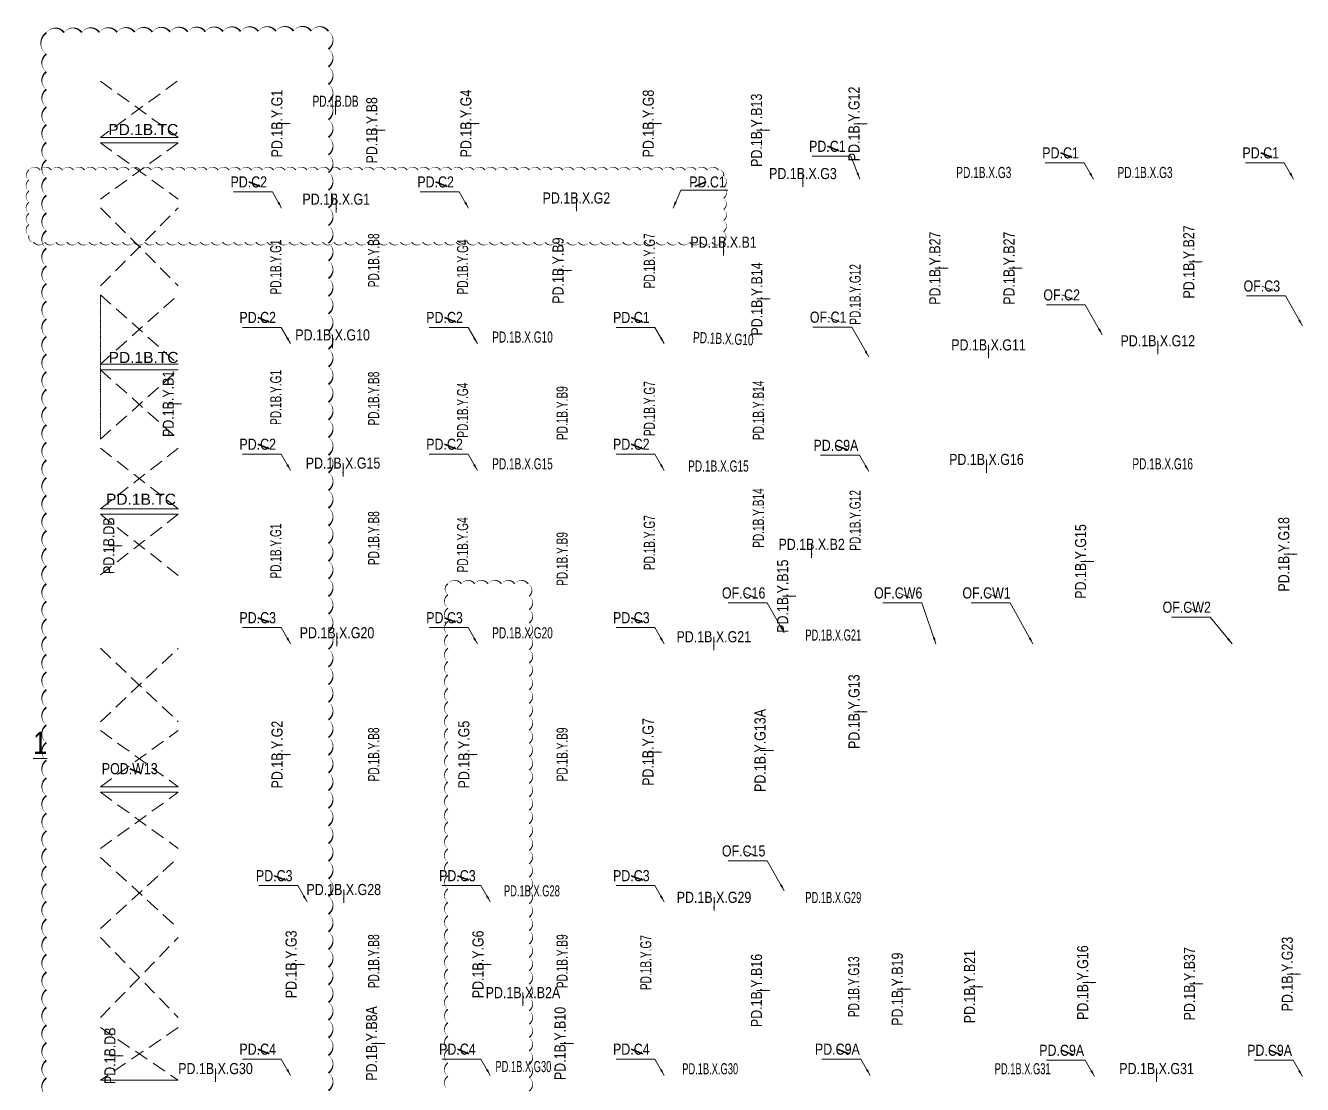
# Model space of a CAD drawing. Header units: millimetres. Extents: x -186788 to 266101, y -9748 to 236614.
# Drawn here: x -4757 to 52659, y 44390 to 92002 of the extents above; entities that cross this region are included whole.
import ezdxf
from ezdxf.enums import TextEntityAlignment as Align

# ---------------------------------------------------------------- set-up
doc = ezdxf.new("R2010")
doc.units = ezdxf.units.MM
doc.header["$MEASUREMENT"] = 0
doc.linetypes.add('DASHED2', pattern=[9.525, 6.35, -3.175])
doc.linetypes.add('HIDDEN2', pattern=[4.7625, 3.175, -1.5875])
doc.layers.add('$0$##_KMS_HR', color=230, linetype='Continuous', plot=False)
for name, color, linetype, lineweight in [('$0$C1', 20, 'Continuous', 35), ('$1$NDC_S_ANNO', 7, 'Continuous', 20), ('$1$NDC_S_BEAM NAME', 7, 'Continuous', 9), ('$1$NDC_S_DIM', 1, 'Continuous', 15), ('$1$NDC_S_VN TEXT', 7, 'Continuous', 20), ('NDC_S_ANNO', 7, 'Continuous', 20), ('NDC_S_BEAM', 3, 'HIDDEN2', 20), ('NDC_S_DIM', 1, 'Continuous', 15), ('NDC_S_OPENING', 9, 'DASHED2', 13), ('NDC_S_SLAB', 2, 'Continuous', 20), ('NDC_S_VN TEXT', 7, 'Continuous', 20)]:
    doc.layers.add(name, color=color, linetype=linetype, lineweight=lineweight)
doc.styles.add('$0$ARIAL', font='arial.ttf', dxfattribs={"width": 0.8})
doc.styles.add('$1$NDC_DIM', font='', dxfattribs={"width": 0.75})
doc.styles.add('$2$ARIAL', font='arial.ttf', dxfattribs={"width": 0.8})
doc.styles.add('ARIAL', font='arial.ttf', dxfattribs={"width": 0.8})
doc.styles.add('NDC_ARIAL', font='arial.ttf', dxfattribs={"width": 0.85})
doc.styles.add('NDC_DIM', font='', dxfattribs={"width": 0.75})
doc.styles.get('$1$NDC_DIM').set_extended_font_data('Dotum')
doc.styles.get('NDC_DIM').set_extended_font_data('Dotum')
doc.dimstyles.new('$0$NDC_dim_150', dxfattribs={"dimscale": 150, "dimtxt": 2.2, "dimasz": 1.5, "dimexe": 1.5, "dimexo": 2.5, "dimgap": 1, "dimtad": 1, "dimdec": 0, "dimzin": 0, "dimdsep": 46, "dimtxsty": '$1$NDC_DIM', "dimblk": '$1$DIMMARK', "dimcen": 0.09, "dimdle": 1.2, "dimclrd": 1, "dimclre": 1, "dimclrt": 3, "dimadec": 0, "dimazin": 0, "dimtfac": 1, "dimtdec": 0, "dimtix": 1, "dimtofl": 0, "dimtmove": 0, "dimatfit": 3, "dimfxl": 0, "dimtolj": 1, "dimtzin": 0, "dimarcsym": 0})
doc.dimstyles.new('$1$NDC_dim_iso', dxfattribs={"dimtxt": 2.2, "dimasz": 1, "dimexe": 1.5, "dimexo": 2.5, "dimgap": 1, "dimtad": 1, "dimdec": 0, "dimzin": 0, "dimdsep": 46, "dimtxsty": '$1$NDC_DIM', "dimblk": '$1$DIMMARK', "dimcen": 0.09, "dimdle": 1.2, "dimclrd": 1, "dimclre": 1, "dimclrt": 3, "dimadec": 0, "dimazin": 0, "dimtfac": 1, "dimtdec": 0, "dimtix": 1, "dimtofl": 0, "dimtmove": 0, "dimatfit": 3, "dimfxl": 0, "dimtolj": 1, "dimtzin": 0, "dimarcsym": 0})
doc.dimstyles.new('NDC_dim_iso', dxfattribs={"dimtxt": 2.2, "dimasz": 1, "dimexe": 1.5, "dimexo": 2.5, "dimgap": 1, "dimtad": 1, "dimdec": 0, "dimzin": 0, "dimdsep": 46, "dimtxsty": 'NDC_DIM', "dimblk": 'DIMMARK', "dimcen": 0.09, "dimdle": 1.2, "dimclrd": 1, "dimclre": 1, "dimclrt": 3, "dimadec": 0, "dimazin": 0, "dimtfac": 1, "dimtdec": 0, "dimtix": 1, "dimtofl": 0, "dimtmove": 0, "dimatfit": 3, "dimfxl": 0, "dimtolj": 1, "dimtzin": 0, "dimarcsym": 0})

# ---------------------------------------------------------------- blocks, each defined once
blk = doc.blocks.new('DIMMARK')
at = {"layer": 'NDC_S_DIM', "color": 1}
blk.add_line((-1.5, 0), (1, 0), dxfattribs=at)
at = {"layer": 'NDC_S_DIM', "color": 2, "const_width": 0.1}
blk.add_lwpolyline([(-0.42, -0.42), (0.42, 0.42)], dxfattribs=at)
blk = doc.blocks.new('$1$DIMMARK')
at = {"layer": '$1$NDC_S_DIM', "color": 1}
blk.add_line((-1.5, 0), (1, 0), dxfattribs=at)
at = {"layer": '$1$NDC_S_DIM', "color": 2, "const_width": 0.1}
blk.add_lwpolyline([(-0.42, -0.42), (0.42, 0.42)], dxfattribs=at)
blk = doc.blocks.new('A$C8e50ed30')
at = {"layer": 'NDC_S_BEAM'}
blk.add_line((-216350, 15600), (-216350, 9100), dxfattribs=at)
at = {"layer": 'NDC_S_OPENING', "ltscale": 100}
for p, q in [((-216350, 25200), (-212849, 22675)), ((-212900, 25200), (-216349, 22675)), ((-212849, 22425), (-216350, 19900)), ((-216349, 22425), (-212850, 19900)), ((-216350, 19500), (-212850, 16000)), ((-216350, 16000), (-212850, 19500)), ((-216350, 15600), (-212850, 12475)), ((-216350, 12475), (-212850, 15600)), ((-216350, 12225), (-212850, 9100)), ((-216350, 9100), (-212850, 12225)), ((-216350, 8700), (-212850, 5975)), ((-216350, 5975), (-212850, 8700)), ((-216350, 5725), (-212850, 2975)), ((-216350, 3000), (-212850, 5725)), ((-216350, -300), (-212850, -3600)), ((-216350, -3600), (-212850, -300)), ((-216350, -4000), (-212850, -6525)), ((-216350, -6525), (-212850, -4000)), ((-216350, -6775), (-212850, -9300)), ((-216350, -9300), (-212850, -6775)), ((-216350, -9700), (-212850, -12900)), ((-216350, -12900), (-212850, -9700)), ((-216350, -9700), (-212850, -12900)), ((-216350, -12900), (-212850, -9700)), ((-216350, -13300), (-212850, -16900)), ((-216350, -16900), (-212850, -13300)), ((-216350, -13300), (-212850, -16900)), ((-216350, -16900), (-212850, -13300)), ((-212850, -17350), (-216350, -19723)), ((-216350, -17350), (-212850, -19723))]:
    blk.add_line(p, q, dxfattribs=at)
at = {"layer": 'NDC_S_SLAB', "ltscale": 200}
for p, q in [((-212849, 22675), (-216349, 22675)), ((-212849, 22425), (-216349, 22425)), ((-212850, 12475), (-216350, 12475)), ((-212850, 12225), (-216350, 12225)), ((-212850, 5975), (-216350, 5975)), ((-212850, 5725), (-216350, 5725)), ((-212850, -6525), (-216350, -6525)), ((-212850, -6775), (-216350, -6775)), ((-212850, -19723), (-216350, -19723))]:
    blk.add_line(p, q, dxfattribs=at)
blk = doc.blocks.new('*U4')
at = {"layer": 'NDC_S_ANNO', "ltscale": 0.8, "style": 'ARIAL', "width": 0.8}
blk.add_attdef('TEN', text='', height=2.5, dxfattribs=at).set_placement((0, 3), align=Align.MIDDLE_CENTER)
at = {"layer": 'NDC_S_ANNO', "ltscale": 0.8, "style": 'ARIAL', "width": 0.8, "flags": 1}
blk.add_attdef('CHU_THICH', text='', height=2.5, dxfattribs=at).set_placement((0, 0), align=Align.MIDDLE_CENTER)
at = {"layer": 'Defpoints'}
blk.add_leader([(0, 0), (0, 3)], dimstyle='NDC_dim_iso', override={"dimgap": 0.625, "dimtad": 0}, dxfattribs=at)
blk = doc.blocks.new('*U29')
at = {"layer": '$1$NDC_S_ANNO', "ltscale": 0.8, "style": '$2$ARIAL', "width": 0.8, "flags": 1}
blk.add_attdef('CHU_THICH', text='', height=2.5, dxfattribs=at).set_placement((0, 0), align=Align.MIDDLE_CENTER)
at = {"layer": '$1$NDC_S_ANNO', "ltscale": 0.8, "style": '$2$ARIAL', "width": 0.8}
blk.add_attdef('TEN', text='', height=2.5, dxfattribs=at).set_placement((-2.58, 1.03), align=Align.MIDDLE_CENTER)
at = {"layer": 'Defpoints'}
blk.add_leader([(0, 0), (-2.58, 1.03)], dimstyle='$1$NDC_dim_iso', override={"dimgap": 0.625, "dimtad": 0}, dxfattribs=at)
blk = doc.blocks.new('*U30')
at = {"layer": '$1$NDC_S_ANNO', "ltscale": 0.8, "style": '$2$ARIAL', "width": 0.8, "flags": 1}
blk.add_attdef('CHU_THICH', text='', height=2.5, dxfattribs=at).set_placement((0, 0), align=Align.MIDDLE_CENTER)
at = {"layer": '$1$NDC_S_ANNO', "ltscale": 0.8, "style": '$2$ARIAL', "width": 0.8}
blk.add_attdef('TEN', text='', height=2.5, dxfattribs=at).set_placement((-2.58, 1.03), align=Align.MIDDLE_CENTER)
at = {"layer": 'Defpoints'}
blk.add_leader([(0, 0), (-2.58, 1.03)], dimstyle='$1$NDC_dim_iso', override={"dimgap": 0.625, "dimtad": 0}, dxfattribs=at)
blk = doc.blocks.new('*U31')
at = {"layer": '$1$NDC_S_ANNO', "ltscale": 0.8, "style": '$2$ARIAL', "width": 0.8, "flags": 1}
blk.add_attdef('CHU_THICH', text='', height=2.5, dxfattribs=at).set_placement((0, 0), align=Align.MIDDLE_CENTER)
at = {"layer": '$1$NDC_S_ANNO', "ltscale": 0.8, "style": '$2$ARIAL', "width": 0.8}
blk.add_attdef('TEN', text='', height=2.5, dxfattribs=at).set_placement((-2.58, 1.03), align=Align.MIDDLE_CENTER)
at = {"layer": 'Defpoints'}
blk.add_leader([(0, 0), (-2.58, 1.03)], dimstyle='$1$NDC_dim_iso', override={"dimgap": 0.625, "dimtad": 0}, dxfattribs=at)
blk = doc.blocks.new('*U32')
at = {"layer": '$1$NDC_S_ANNO', "ltscale": 0.8, "style": '$2$ARIAL', "width": 0.8, "flags": 1}
blk.add_attdef('CHU_THICH', text='', height=2.5, dxfattribs=at).set_placement((0, 0), align=Align.MIDDLE_CENTER)
at = {"layer": '$1$NDC_S_ANNO', "ltscale": 0.8, "style": '$2$ARIAL', "width": 0.8}
blk.add_attdef('TEN', text='', height=2.5, dxfattribs=at).set_placement((-2.58, 1.03), align=Align.MIDDLE_CENTER)
at = {"layer": 'Defpoints'}
blk.add_leader([(0, 0), (-2.58, 1.03)], dimstyle='$1$NDC_dim_iso', override={"dimgap": 0.625, "dimtad": 0}, dxfattribs=at)
blk = doc.blocks.new('*U43')
at = {"layer": '$1$NDC_S_ANNO', "ltscale": 0.8, "style": '$2$ARIAL', "width": 0.8, "flags": 1}
blk.add_attdef('CHU_THICH', text='', height=2.5, dxfattribs=at).set_placement((0, 0), align=Align.MIDDLE_CENTER)
at = {"layer": '$1$NDC_S_ANNO', "ltscale": 0.8, "style": '$2$ARIAL', "width": 0.8}
blk.add_attdef('TEN', text='', height=2.5, dxfattribs=at).set_placement((-2.58, 1.03), align=Align.MIDDLE_CENTER)
at = {"layer": 'Defpoints'}
blk.add_leader([(0, 0), (-2.58, 1.03)], dimstyle='$1$NDC_dim_iso', override={"dimgap": 0.625, "dimtad": 0}, dxfattribs=at)
blk = doc.blocks.new('$0$co t check')
at = {"layer": '$0$C1', "xscale": 200, "yscale": 200, "zscale": 200}
for p, values in [((31812, 86366), {'TEN': 'PD.C1'}), ((42298, 86071), {'TEN': 'PD.C1'}), ((51298, 86071), {'TEN': 'PD.C1'}), ((5798, 84765), {'TEN': 'PD.C2'}), ((14198, 84765), {'TEN': 'PD.C2'}), ((6198, 78671), {'TEN': 'PD.C2'}), ((14598, 78671), {'TEN': 'PD.C2'}), ((22998, 78671), {'TEN': 'PD.C1'}), ((6198, 72971), {'TEN': 'PD.C2'}), ((14598, 72971), {'TEN': 'PD.C2'}), ((22998, 72971), {'TEN': 'PD.C2'}), ((32198, 72921), {'TEN': 'PD.C9A'}), ((6198, 65171), {'TEN': 'PD.C3'}), ((14598, 65171), {'TEN': 'PD.C3'}), ((22998, 65171), {'TEN': 'PD.C3'}), ((6941, 53571), {'TEN': 'PD.C3'}), ((15177, 53571), {'TEN': 'PD.C3'}), ((22998, 53571), {'TEN': 'PD.C3'}), ((6198, 45771), {'TEN': 'PD.C4'}), ((15177, 45771), {'TEN': 'PD.C4'}), ((22998, 45771), {'TEN': 'PD.C4'}), ((32261, 45771), {'TEN': 'PD.C9A'}), ((42348, 45721), {'TEN': 'PD.C9A'}), ((51698, 45721), {'TEN': 'PD.C9A'})]:
    blk.add_blockref('*U29', p, dxfattribs=at).add_auto_attribs(values)
at = {"layer": '$0$C1'}
ref = blk.add_blockref('*U29', (25334, 84765), dxfattribs=dict(at, xscale=-200, yscale=200, zscale=200))
ref.add_attrib('TEN', 'PD.C1', dxfattribs={"layer": '$1$NDC_S_ANNO', "ltscale": 0.8, "height": 500, "style": '$2$ARIAL', "width": 0.8}).set_placement((25909, 84970), align=Align.MIDDLE_CENTER)
at = {"layer": '$1$NDC_S_VN TEXT', "xscale": 200, "yscale": 200, "zscale": 200}
for name, p, values in [('*U32', (51349, 80084), {'TEN': 'OF.C3'}), ('*U31', (42349, 79684), {'TEN': 'OF.C2'}), ('*U30', (31849, 78684), {'TEN': 'OF.C1'}), ('*U29', (28049, 66284), {'TEN': 'OF.C16'}), ('*U43', (28049, 54684), {'TEN': 'OF.C15'})]:
    blk.add_blockref(name, p, dxfattribs=at).add_auto_attribs(values)
at = {"layer": '$1$NDC_S_VN TEXT', "color": 2, "true_color": 0xf1eb1f, "xscale": 200, "yscale": 200, "zscale": 200}
for p, values in [((34999, 66284), {'TEN': 'OF.CW6'}), ((38971, 66284), {'TEN': 'OF.CW1'}), ((47971, 65642), {'TEN': 'OF.CW2'})]:
    blk.add_blockref('*U29', p, dxfattribs=at).add_auto_attribs(values)
at = {"layer": '$0$C1'}
for points in [[(32759, 85100), (32356, 86127), (30606, 86127)], [(43259, 85100), (42842, 85832), (41093, 85832)], [(52259, 85100), (51842, 85832), (50093, 85832)], [(6759, 83794), (6342, 84526), (4593, 84526)], [(15159, 83794), (14742, 84526), (12993, 84526)], [(24359, 83791), (24702, 84603), (26814, 84603)], [(7159, 77700), (6742, 78432), (4993, 78432)], [(15559, 77700), (15142, 78432), (13393, 78432)], [(23959, 77700), (23542, 78432), (21793, 78432)], [(7159, 72000), (6742, 72732), (4993, 72732)], [(15559, 72000), (15142, 72732), (13393, 72732)], [(23959, 72000), (23542, 72732), (21793, 72732)], [(33159, 71950), (32742, 72682), (30993, 72682)], [(7159, 64200), (6742, 64932), (4993, 64932)], [(15559, 64200), (15142, 64932), (13393, 64932)], [(23959, 64200), (23542, 64932), (21793, 64932)], [(7902, 52600), (7485, 53332), (5735, 53332)], [(16138, 52600), (15721, 53332), (13972, 53332)], [(23959, 52600), (23542, 53332), (21793, 53332)], [(7159, 44800), (6742, 45532), (4993, 45532)], [(16138, 44800), (15721, 45532), (13972, 45532)], [(23959, 44800), (23542, 45532), (21793, 45532)], [(33222, 44800), (32805, 45532), (31055, 45532)], [(43309, 44750), (42892, 45482), (41143, 45482)], [(52659, 44750), (52242, 45482), (50493, 45482)]]:
    blk.add_leader(points, dimstyle='$0$NDC_dim_150', override={"dimasz": 2, "dimgap": 1, "dimtad": 0}, dxfattribs=at)
for points in [[(52659, 78500), (51893, 79845), (50143, 79845)], [(43659, 78100), (42893, 79445), (41143, 79445)], [(33159, 77100), (32393, 78445), (30643, 78445)], [(29359, 64700), (28593, 66045), (26843, 66045)], [(36181, 64200), (35543, 66045), (33793, 66045)], [(40541, 64200), (39514, 66045), (37765, 66045)], [(49501, 64200), (48515, 65403), (46765, 65403)], [(29359, 53100), (28593, 54445), (26843, 54445)]]:
    blk.add_leader(points, dimstyle='$0$NDC_dim_150', override={"dimasz": 2, "dimgap": 1, "dimtad": 0})
blk = doc.blocks.new('*U45')
at = {"layer": '$1$NDC_S_ANNO', "ltscale": 0.8, "style": '$2$ARIAL', "width": 0.8}
blk.add_attdef('TEN', text='', height=2.5, dxfattribs=at).set_placement((0, 3), align=Align.MIDDLE_CENTER)
at = {"layer": '$1$NDC_S_ANNO', "ltscale": 0.8, "style": '$2$ARIAL', "width": 0.8, "flags": 1}
blk.add_attdef('CHU_THICH', text='', height=2.5, dxfattribs=at).set_placement((0, 0), align=Align.MIDDLE_CENTER)
at = {"layer": 'Defpoints'}
blk.add_leader([(0, 0), (0, 3)], dimstyle='$1$NDC_dim_iso', override={"dimgap": 0.625, "dimtad": 0}, dxfattribs=at)

msp = doc.modelspace()

# ---------------------------------------------------------------- linework, layer by layer
at = {"layer": 'Defpoints', "color": 6}
for points in [[(-3818.6, 43881.5, 0, 79.4, -0.5205671), (-3818.6, 44675.3, 0, 79.4, -0.5205671), (-3818.6, 45469.1, 0, 79.4, -0.5205671), (-3818.6, 46262.9, 0, 79.4, -0.5205671), (-3818.6, 47056.7, 0, 79.4, -0.5205671), (-3818.6, 47850.5, 0, 79.4, -0.5205671), (-3818.6, 48644.3, 0, 79.4, -0.5205671), (-3818.6, 49438.1, 0, 79.4, -0.5205671), (-3818.6, 50231.9, 0, 79.4, -0.5205671), (-3818.6, 51025.7, 0, 79.4, -0.5205671), (-3818.6, 51819.5, 0, 79.4, -0.5205671), (-3818.6, 52613.4, 0, 79.4, -0.5205671), (-3818.6, 53407.2, 0, 79.4, -0.5205671), (-3818.6, 54201, 0, 79.4, -0.5205671), (-3818.6, 54994.8, 0, 79.4, -0.5205671), (-3818.6, 55788.6, 0, 79.4, -0.5205671), (-3818.6, 56582.4, 0, 79.4, -0.5205671), (-3818.6, 57376.2, 0, 79.4, -0.5205671), (-3818.6, 58170, 0, 79.4, -0.5205671), (-3818.6, 58963.8, 0, 79.4, -0.5205671), (-3818.6, 59757.6, 0, 79.4, -0.5205671), (-3818.6, 60551.4, 0, 79.4, -0.5205671), (-3818.6, 61345.2, 0, 79.4, -0.5205671), (-3818.6, 62139, 0, 79.4, -0.5205671), (-3818.6, 62932.8, 0, 79.4, -0.5205671), (-3818.6, 63726.6, 0, 79.4, -0.5205671), (-3818.6, 64520.4, 0, 79.4, -0.5205671), (-3818.6, 65314.2, 0, 79.4, -0.5205671), (-3818.6, 66108, 0, 79.4, -0.5205671), (-3818.6, 66901.8, 0, 79.4, -0.5205671), (-3818.6, 67695.6, 0, 79.4, -0.5205671), (-3818.6, 68489.4, 0, 79.4, -0.5205671), (-3818.6, 69283.2, 0, 79.4, -0.5205671), (-3818.6, 70077, 0, 79.4, -0.5205671), (-3818.6, 70870.9, 0, 79.4, -0.5205671), (-3818.6, 71664.7, 0, 79.4, -0.5205671), (-3818.6, 72458.5, 0, 79.4, -0.5205671), (-3818.6, 73252.3, 0, 79.4, -0.5205671), (-3818.6, 74046.1, 0, 79.4, -0.5205671), (-3818.6, 74839.9, 0, 79.4, -0.5205671), (-3818.6, 75633.7, 0, 79.4, -0.5205671), (-3818.6, 76427.5, 0, 79.4, -0.5205671), (-3818.6, 77221.3, 0, 79.4, -0.5205671), (-3818.6, 78015.1, 0, 79.4, -0.5205671), (-3818.6, 78808.9, 0, 79.4, -0.5205671), (-3818.6, 79602.7, 0, 79.4, -0.5205671), (-3818.6, 80396.5, 0, 79.4, -0.5205671), (-3818.6, 81190.3, 0, 79.4, -0.5205671), (-3818.6, 81984.1, 0, 79.4, -0.5205671), (-3818.6, 82777.9, 0, 79.4, -0.5205671), (-3818.6, 83571.7, 0, 79.4, -0.5205671), (-3818.6, 84365.5, 0, 79.4, -0.5205671), (-3818.6, 85159.3, 0, 79.4, -0.5205671), (-3818.6, 85953.1, 0, 79.4, -0.5205671), (-3818.6, 86746.9, 0, 79.4, -0.5205671), (-3818.6, 87540.7, 0, 79.4, -0.5205671), (-3818.6, 88334.5, 0, 79.4, -0.5205671), (-3818.6, 89128.4, 0, 79.4, -0.5205671), (-3818.6, 89922.2, 0, 79.4, -0.5205671), (-3818.6, 90716, 0, 79.4, -0.5205671), (-3818.6, 91679.4, 0, 79.4, -0.5205671), (-3024.8, 91684.7, 0, 79.4, -0.5205671), (-2231, 91689.9, 0, 79.4, -0.5205671), (-1437.3, 91695.2, 0, 79.4, -0.5205671), (-643.5, 91700.5, 0, 79.4, -0.5205671), (150.3, 91705.8, 0, 79.4, -0.5205671), (944.1, 91711.1, 0, 79.4, -0.5205671), (1737.9, 91716.3, 0, 79.4, -0.5205671), (2531.7, 91721.6, 0, 79.4, -0.5205671), (3325.5, 91726.9, 0, 79.4, -0.5205671), (4119.3, 91732.2, 0, 79.4, -0.5205671), (4913, 91737.4, 0, 79.4, -0.5205671), (5706.8, 91742.7, 0, 79.4, -0.5205671), (6500.6, 91748, 0, 79.4, -0.5205671), (7294.4, 91753.3, 0, 79.4, -0.5205671), (8088.2, 91758.5, 0, 79.4, -0.5205671), (8862, 91743.7, 0, 79.4, -0.5205671), (8862, 90949.9, 0, 79.4, -0.5205671), (8862, 90156.1, 0, 79.4, -0.5205671), (8862, 89362.3, 0, 79.4, -0.5205671), (8862, 88568.5, 0, 79.4, -0.5205671), (8862, 87774.7, 0, 79.4, -0.5205671), (8862, 86980.9, 0, 79.4, -0.5205671), (8862, 86187.1, 0, 79.4, -0.5205671), (8862, 85393.3, 0, 79.4, -0.5205671), (8862, 84599.5, 0, 79.4, -0.5205671), (8862, 83805.7, 0, 79.4, -0.5205671), (8862, 83011.9, 0, 79.4, -0.5205671), (8862, 82218.1, 0, 79.4, -0.5205671), (8862, 81424.3, 0, 79.4, -0.5205671), (8862, 80630.5, 0, 79.4, -0.5205671), (8862, 79836.7, 0, 79.4, -0.5205671), (8862, 79042.8, 0, 79.4, -0.5205671), (8862, 78249, 0, 79.4, -0.5205671), (8862, 77455.2, 0, 79.4, -0.5205671), (8862, 76661.4, 0, 79.4, -0.5205671), (8862, 75867.6, 0, 79.4, -0.5205671), (8862, 75073.8, 0, 79.4, -0.5205671), (8862, 74280, 0, 79.4, -0.5205671), (8862, 73486.2, 0, 79.4, -0.5205671), (8862, 72692.4, 0, 79.4, -0.5205671), (8862, 71898.6, 0, 79.4, -0.5205671), (8862, 71104.8, 0, 79.4, -0.5205671), (8862, 70311, 0, 79.4, -0.5205671), (8862, 69517.2, 0, 79.4, -0.5205671), (8862, 68723.4, 0, 79.4, -0.5205671), (8862, 67929.6, 0, 79.4, -0.5205671), (8862, 67135.8, 0, 79.4, -0.5205671), (8862, 66342, 0, 79.4, -0.5205671), (8862, 65548.2, 0, 79.4, -0.5205671), (8862, 64754.4, 0, 79.4, -0.5205671), (8862, 63960.6, 0, 79.4, -0.5205671), (8862, 63166.8, 0, 79.4, -0.5205671), (8862, 62373, 0, 79.4, -0.5205671), (8862, 61579.2, 0, 79.4, -0.5205671), (8862, 60785.4, 0, 79.4, -0.5205671), (8862, 59991.5, 0, 79.4, -0.5205671), (8862, 59197.7, 0, 79.4, -0.5205671), (8862, 58403.9, 0, 79.4, -0.5205671), (8862, 57610.1, 0, 79.4, -0.5205671), (8862, 56816.3, 0, 79.4, -0.5205671), (8862, 56022.5, 0, 79.4, -0.5205671), (8862, 55228.7, 0, 79.4, -0.5205671), (8862, 54434.9, 0, 79.4, -0.5205671), (8862, 53641.1, 0, 79.4, -0.5205671), (8862, 52847.3, 0, 79.4, -0.5205671), (8862, 52053.5, 0, 79.4, -0.5205671), (8862, 51259.7, 0, 79.4, -0.5205671), (8862, 50465.9, 0, 79.4, -0.5205671), (8862, 49672.1, 0, 79.4, -0.5205671), (8862, 48878.3, 0, 79.4, -0.5205671), (8862, 48084.5, 0, 79.4, -0.5205671), (8862, 47290.7, 0, 79.4, -0.5205671), (8862, 46496.9, 0, 79.4, -0.5205671), (8862, 45703.1, 0, 79.4, -0.5205671), (8862, 44909.3, 0, 79.4, -0.5205671), (8862, 44115.5, 0, 79.4, -0.5205671)], [(14235.4, 44159.2, 0, 60.1, -0.5205671), (14235.4, 44760.4, 0, 60.1, -0.5205671), (14235.4, 45361.7, 0, 60.1, -0.5205671), (14235.4, 45963, 0, 60.1, -0.5205671), (14235.4, 46564.2, 0, 60.1, -0.5205671), (14235.4, 47165.5, 0, 60.1, -0.5205671), (14235.4, 47766.8, 0, 60.1, -0.5205671), (14235.4, 48368, 0, 60.1, -0.5205671), (14235.4, 48969.3, 0, 60.1, -0.5205671), (14235.4, 49570.6, 0, 60.1, -0.5205671), (14235.4, 50171.9, 0, 60.1, -0.5205671), (14235.4, 50773.1, 0, 60.1, -0.5205671), (14235.4, 51374.4, 0, 60.1, -0.5205671), (14235.4, 51975.7, 0, 60.1, -0.5205671), (14235.4, 52576.9, 0, 60.1, -0.5205671), (14235.4, 53178.2, 0, 60.1, -0.5205671), (14235.4, 53779.5, 0, 60.1, -0.5205671), (14235.4, 54380.7, 0, 60.1, -0.5205671), (14235.4, 54982, 0, 60.1, -0.5205671), (14235.4, 55583.3, 0, 60.1, -0.5205671), (14235.4, 56184.5, 0, 60.1, -0.5205671), (14235.4, 56785.8, 0, 60.1, -0.5205671), (14235.4, 57387.1, 0, 60.1, -0.5205671), (14235.4, 57988.3, 0, 60.1, -0.5205671), (14235.4, 58589.6, 0, 60.1, -0.5205671), (14235.4, 59190.9, 0, 60.1, -0.5205671), (14235.4, 59792.2, 0, 60.1, -0.5205671), (14235.4, 60393.4, 0, 60.1, -0.5205671), (14235.4, 60994.7, 0, 60.1, -0.5205671), (14235.4, 61596, 0, 60.1, -0.5205671), (14235.4, 62197.2, 0, 60.1, -0.5205671), (14235.4, 62798.5, 0, 60.1, -0.5205671), (14235.4, 63399.8, 0, 60.1, -0.5205671), (14235.4, 64001, 0, 60.1, -0.5205671), (14235.4, 64602.3, 0, 60.1, -0.5205671), (14235.4, 65203.6, 0, 60.1, -0.5205671), (14235.4, 65804.8, 0, 60.1, -0.5205671), (14235.4, 66406.1, 0, 60.1, -0.5205671), (14235.4, 66898.5, 0, 60.1, -0.5205671), (14836.7, 66898.5, 0, 60.1, -0.5205671), (15438, 66898.5, 0, 60.1, -0.5205671), (16039.2, 66898.5, 0, 60.1, -0.5205671), (16640.5, 66898.5, 0, 60.1, -0.5205671), (17241.8, 66898.5, 0, 60.1, -0.5205671), (17843, 66898.5, 0, 60.1, -0.5205671), (17888.8, 66343, 0, 60.1, -0.5205671), (17888.8, 65741.8, 0, 60.1, -0.5205671), (17888.8, 65140.5, 0, 60.1, -0.5205671), (17888.8, 64539.2, 0, 60.1, -0.5205671), (17888.8, 63938, 0, 60.1, -0.5205671), (17888.8, 63336.7, 0, 60.1, -0.5205671), (17888.8, 62735.4, 0, 60.1, -0.5205671), (17888.8, 62134.1, 0, 60.1, -0.5205671), (17888.8, 61532.9, 0, 60.1, -0.5205671), (17888.8, 60931.6, 0, 60.1, -0.5205671), (17888.8, 60330.3, 0, 60.1, -0.5205671), (17888.8, 59729.1, 0, 60.1, -0.5205671), (17888.8, 59127.8, 0, 60.1, -0.5205671), (17888.8, 58526.5, 0, 60.1, -0.5205671), (17888.8, 57925.3, 0, 60.1, -0.5205671), (17888.8, 57324, 0, 60.1, -0.5205671), (17888.8, 56722.7, 0, 60.1, -0.5205671), (17888.8, 56121.5, 0, 60.1, -0.5205671), (17888.8, 55520.2, 0, 60.1, -0.5205671), (17888.8, 54918.9, 0, 60.1, -0.5205671), (17888.8, 54317.6, 0, 60.1, -0.5205671), (17888.8, 53716.4, 0, 60.1, -0.5205671), (17888.8, 53115.1, 0, 60.1, -0.5205671), (17888.8, 52513.8, 0, 60.1, -0.5205671), (17888.8, 51912.6, 0, 60.1, -0.5205671), (17888.8, 51311.3, 0, 60.1, -0.5205671), (17888.8, 50710, 0, 60.1, -0.5205671), (17888.8, 50108.8, 0, 60.1, -0.5205671), (17888.8, 49507.5, 0, 60.1, -0.5205671), (17888.8, 48906.2, 0, 60.1, -0.5205671), (17888.8, 48305, 0, 60.1, -0.5205671), (17888.8, 47703.7, 0, 60.1, -0.5205671), (17888.8, 47102.4, 0, 60.1, -0.5205671), (17888.8, 46501.2, 0, 60.1, -0.5205671), (17888.8, 45899.9, 0, 60.1, -0.5205671), (17888.8, 45298.6, 0, 60.1, -0.5205671), (17888.8, 44697.3, 0, 60.1, -0.5205671), (17888.8, 44096.1, 0, 60.1, -0.5205671)]]:
    msp.add_lwpolyline(points, format="xyseb", dxfattribs=at)
msp.add_lwpolyline([(-4602.2, 85504.4, 0, 50, -0.5205671), (-4102.2, 85504.4, 0, 50, -0.5205671), (-3602.2, 85504.4, 0, 50, -0.5205671), (-3102.2, 85504.4, 0, 50, -0.5205671), (-2602.2, 85504.4, 0, 50, -0.5205671), (-2102.2, 85504.4, 0, 50, -0.5205671), (-1602.2, 85504.4, 0, 50, -0.5205671), (-1102.2, 85504.4, 0, 50, -0.5205671), (-602.2, 85504.4, 0, 50, -0.5205671), (-102.2, 85504.4, 0, 50, -0.5205671), (397.8, 85504.4, 0, 50, -0.5205671), (897.8, 85504.4, 0, 50, -0.5205671), (1397.8, 85504.4, 0, 50, -0.5205671), (1897.8, 85504.4, 0, 50, -0.5205671), (2397.8, 85504.4, 0, 50, -0.5205671), (2897.8, 85504.4, 0, 50, -0.5205671), (3397.8, 85504.4, 0, 50, -0.5205671), (3897.8, 85504.4, 0, 50, -0.5205671), (4397.8, 85504.4, 0, 50, -0.5205671), (4897.8, 85504.4, 0, 50, -0.5205671), (5397.8, 85504.4, 0, 50, -0.5205671), (5897.8, 85504.4, 0, 50, -0.5205671), (6397.8, 85504.4, 0, 50, -0.5205671), (6897.8, 85504.4, 0, 50, -0.5205671), (7397.8, 85504.4, 0, 50, -0.5205671), (7897.8, 85504.4, 0, 50, -0.5205671), (8397.8, 85504.4, 0, 50, -0.5205671), (8897.8, 85504.4, 0, 50, -0.5205671), (9397.8, 85504.4, 0, 50, -0.5205671), (9897.8, 85504.4, 0, 50, -0.5205671), (10397.8, 85504.4, 0, 50, -0.5205671), (10897.8, 85504.4, 0, 50, -0.5205671), (11397.8, 85504.4, 0, 50, -0.5205671), (11897.8, 85504.4, 0, 50, -0.5205671), (12397.8, 85504.4, 0, 50, -0.5205671), (12897.8, 85504.4, 0, 50, -0.5205671), (13397.8, 85504.4, 0, 50, -0.5205671), (13897.8, 85504.4, 0, 50, -0.5205671), (14397.8, 85504.4, 0, 50, -0.5205671), (14897.8, 85504.4, 0, 50, -0.5205671), (15397.8, 85504.4, 0, 50, -0.5205671), (15897.8, 85504.4, 0, 50, -0.5205671), (16397.8, 85504.4, 0, 50, -0.5205671), (16897.8, 85504.4, 0, 50, -0.5205671), (17397.8, 85504.4, 0, 50, -0.5205671), (17897.8, 85504.4, 0, 50, -0.5205671), (18397.8, 85504.4, 0, 50, -0.5205671), (18897.8, 85504.4, 0, 50, -0.5205671), (19397.8, 85504.4, 0, 50, -0.5205671), (19897.8, 85504.4, 0, 50, -0.5205671), (20397.8, 85504.4, 0, 50, -0.5205671), (20897.8, 85504.4, 0, 50, -0.5205671), (21397.8, 85504.4, 0, 50, -0.5205671), (21897.8, 85504.4, 0, 50, -0.5205671), (22397.8, 85504.4, 0, 50, -0.5205671), (22897.8, 85504.4, 0, 50, -0.5205671), (23397.8, 85504.4, 0, 50, -0.5205671), (23897.8, 85504.4, 0, 50, -0.5205671), (24397.8, 85504.4, 0, 50, -0.5205671), (24897.8, 85504.4, 0, 50, -0.5205671), (25397.8, 85504.4, 0, 50, -0.5205671), (25897.8, 85504.4, 0, 50, -0.5205671), (26397.8, 85504.4, 0, 50, -0.5205671), (26630.1, 85236.7, 0, 50, -0.5205671), (26630.1, 84736.7, 0, 50, -0.5205671), (26630.1, 84236.7, 0, 50, -0.5205671), (26630.1, 83736.7, 0, 50, -0.5205671), (26630.1, 83236.7, 0, 50, -0.5205671), (26630.1, 82736.7, 0, 50, -0.5205671), (26605.2, 82261.5, 0, 50, -0.5205671), (26105.2, 82261.5, 0, 50, -0.5205671), (25605.2, 82261.5, 0, 50, -0.5205671), (25105.2, 82261.5, 0, 50, -0.5205671), (24605.2, 82261.5, 0, 50, -0.5205671), (24105.2, 82261.5, 0, 50, -0.5205671), (23605.2, 82261.5, 0, 50, -0.5205671), (23105.2, 82261.5, 0, 50, -0.5205671), (22605.2, 82261.5, 0, 50, -0.5205671), (22105.2, 82261.5, 0, 50, -0.5205671), (21605.2, 82261.5, 0, 50, -0.5205671), (21105.2, 82261.5, 0, 50, -0.5205671), (20605.2, 82261.5, 0, 50, -0.5205671), (20105.2, 82261.5, 0, 50, -0.5205671), (19605.2, 82261.5, 0, 50, -0.5205671), (19105.2, 82261.5, 0, 50, -0.5205671), (18605.2, 82261.5, 0, 50, -0.5205671), (18105.2, 82261.5, 0, 50, -0.5205671), (17605.2, 82261.5, 0, 50, -0.5205671), (17105.2, 82261.5, 0, 50, -0.5205671), (16605.2, 82261.5, 0, 50, -0.5205671), (16105.2, 82261.5, 0, 50, -0.5205671), (15605.2, 82261.5, 0, 50, -0.5205671), (15105.2, 82261.5, 0, 50, -0.5205671), (14605.2, 82261.5, 0, 50, -0.5205671), (14105.2, 82261.5, 0, 50, -0.5205671), (13605.2, 82261.5, 0, 50, -0.5205671), (13105.2, 82261.5, 0, 50, -0.5205671), (12605.2, 82261.5, 0, 50, -0.5205671), (12105.2, 82261.5, 0, 50, -0.5205671), (11605.2, 82261.5, 0, 50, -0.5205671), (11105.2, 82261.5, 0, 50, -0.5205671), (10605.2, 82261.5, 0, 50, -0.5205671), (10105.2, 82261.5, 0, 50, -0.5205671), (9605.2, 82261.5, 0, 50, -0.5205671), (9105.2, 82261.5, 0, 50, -0.5205671), (8605.2, 82261.5, 0, 50, -0.5205671), (8105.2, 82261.5, 0, 50, -0.5205671), (7605.2, 82261.5, 0, 50, -0.5205671), (7105.2, 82261.5, 0, 50, -0.5205671), (6605.2, 82261.5, 0, 50, -0.5205671), (6105.2, 82261.5, 0, 50, -0.5205671), (5605.2, 82261.5, 0, 50, -0.5205671), (5105.2, 82261.5, 0, 50, -0.5205671), (4605.2, 82261.5, 0, 50, -0.5205671), (4105.2, 82261.5, 0, 50, -0.5205671), (3605.2, 82261.5, 0, 50, -0.5205671), (3105.2, 82261.5, 0, 50, -0.5205671), (2605.2, 82261.5, 0, 50, -0.5205671), (2105.2, 82261.5, 0, 50, -0.5205671), (1605.2, 82261.5, 0, 50, -0.5205671), (1105.2, 82261.5, 0, 50, -0.5205671), (605.2, 82261.5, 0, 50, -0.5205671), (105.2, 82261.5, 0, 50, -0.5205671), (-394.8, 82261.5, 0, 50, -0.5205671), (-894.8, 82261.5, 0, 50, -0.5205671), (-1394.8, 82261.5, 0, 50, -0.5205671), (-1894.8, 82261.5, 0, 50, -0.5205671), (-2394.8, 82261.5, 0, 50, -0.5205671), (-2894.8, 82261.5, 0, 50, -0.5205671), (-3394.8, 82261.5, 0, 50, -0.5205671), (-3894.8, 82261.5, 0, 50, -0.5205671), (-4394.8, 82261.5, 0, 50, -0.5205671), (-4602.2, 82554.1, 0, 50, -0.5205671), (-4602.2, 83054.1, 0, 50, -0.5205671), (-4602.2, 83554.1, 0, 50, -0.5205671), (-4602.2, 84054.1, 0, 50, -0.5205671), (-4602.2, 84554.1, 0, 50, -0.5205671), (-4602.2, 85054.1, 0, 50, -0.5205671)], format="xyseb", close=True, dxfattribs=at)

# ---------------------------------------------------------------- block references
at = {"layer": '$0$##_KMS_HR'}
msp.add_blockref('A$C8e50ed30', (214959.4, 64300), dxfattribs=at)
at = {"layer": '$0$C1', "xscale": 200, "yscale": 200, "zscale": 200}
msp.add_blockref('*U29', (445.5, 58382.9), dxfattribs=at).add_auto_attribs({'TEN': 'POD.W13'})
at = {"layer": '$1$NDC_S_DIM'}
msp.add_blockref('$0$co t check', (0, 0), dxfattribs=at)
at = {"layer": '$1$NDC_S_VN TEXT'}
for p, xscale, yscale, zscale, rotation, values in [((7143.7, 87594.2), 200.0000000000054, 200.0000000000054, 200.0000000000054, 90, {'TEN': 'PD.1B.Y.G1'}), ((15643.7, 87594.2), 200.0000000000054, 200.0000000000054, 200.0000000000054, 90, {'TEN': 'PD.1B.Y.G4'}), ((23843.7, 87594.2), 200.0000000000054, 200.0000000000054, 200.0000000000054, 90, {'TEN': 'PD.1B.Y.G8'}), ((33093.7, 87580.1), 200.0000000000054, 200.0000000000054, 200.0000000000054, 90, {'TEN': 'PD.1B.Y.G12'}), ((11410.1, 87292.7), 200.0000000000054, 200.0000000000054, 200.0000000000054, 90, {'TEN': 'PD.1B.Y.B8'}), ((28710.1, 87292.7), 200.0000000000054, 200.0000000000054, 200.0000000000054, 90, {'TEN': 'PD.1B.Y.B13'}), ((36729.6, 81091.6), 200.0000000000054, 200.0000000000054, 200.0000000000054, 90, {'TEN': 'PD.1B.Y.B27'}), ((40062.9, 81091.6), 200.0000000000054, 200.0000000000054, 200.0000000000054, 90, {'TEN': 'PD.1B.Y.B27'}), ((48146.3, 81373.1), 200.0000000000054, 200.0000000000054, 200.0000000000054, 90, {'TEN': 'PD.1B.Y.B27'}), ((19785.7, 80983), 200.0000000000054, 200.0000000000054, 200.0000000000054, 90, {'TEN': 'PD.1B.Y.B9'}), ((28721.8, 79708.7), 200.0000000000054, 200.0000000000054, 200.0000000000054, 90, {'TEN': 'PD.1B.Y.B14'}), ((2260.3, 74991.9), 200.0000000000054, 200.0000000000054, 200.0000000000054, 90, {'TEN': 'PD.1B.Y.B1'}), ((-415.8, 68612.7), 200, 200, 200, 90, {'TEN': 'PD.1B.DB'}), ((43282, 67904.6), 200.0000000000054, 200.0000000000054, 200.0000000000054, 90, {'TEN': 'PD.1B.Y.G15'}), ((52419.4, 68226.4), 200.0000000000054, 200.0000000000054, 200.0000000000054, 90, {'TEN': 'PD.1B.Y.G18'}), ((29884.7, 66344.1), 200.0000000000054, 200.0000000000054, 200.0000000000054, 90, {'TEN': 'PD.1B.Y.B15'}), ((33093.7, 61150.6), 200.0000000000054, 200.0000000000054, 200.0000000000054, 90, {'TEN': 'PD.1B.Y.G13'}), ((28869.1, 59405.6), 200.0000000000054, 200.0000000000054, 200.0000000000054, 90, {'TEN': 'PD.1B.Y.G13A'}), ((7151, 59222), 200.0000000000054, 200.0000000000054, 200.0000000000054, 90.00000000000179, {'TEN': 'PD.1B.Y.G2'}), ((15551, 59222), 200.0000000000054, 200.0000000000054, 200.0000000000054, 90, {'TEN': 'PD.1B.Y.G5'}), ((23831.5, 59338.1), 200.0000000000054, 200.0000000000054, 200.0000000000054, 90, {'TEN': 'PD.1B.Y.G7'}), ((7784.9, 49790.5), 200.0000000000054, 200.0000000000054, 200.0000000000054, 90, {'TEN': 'PD.1B.Y.G3'}), ((16184.9, 49790.5), 200.0000000000054, 200.0000000000054, 200.0000000000054, 90, {'TEN': 'PD.1B.Y.G6'}), ((43374.6, 48967), 200.0000000000054, 200.0000000000054, 200.0000000000054, 90, {'TEN': 'PD.1B.Y.G16'}), ((48176.2, 48917), 200.0000000000054, 200.0000000000054, 200.0000000000054, 90, {'TEN': 'PD.1B.Y.B37'}), ((52574.4, 49353.2), 200.0000000000054, 200.0000000000054, 200.0000000000054, 90, {'TEN': 'PD.1B.Y.G23'}), ((28709.1, 48615.7), 200.0000000000054, 200.0000000000054, 200.0000000000054, 90, {'TEN': 'PD.1B.Y.B16'}), ((35036.3, 48673.3), 200.0000000000054, 200.0000000000054, 200.0000000000054, 90, {'TEN': 'PD.1B.Y.B19'}), ((38290.8, 48787), 200.0000000000054, 200.0000000000054, 200.0000000000054, 90, {'TEN': 'PD.1B.Y.B21'}), ((11401.2, 46233.5), 200.0000000000054, 200.0000000000054, 200.0000000000054, 90, {'TEN': 'PD.1B.Y.B8A'}), ((19876.2, 46233.5), 200.0000000000054, 200.0000000000054, 200.0000000000054, 90, {'TEN': 'PD.1B.Y.B10'}), ((-363, 45680.3), 200, 200, 200, 90, {'TEN': 'PD.1B.DB'})]:
    msp.add_blockref('*U45', p, dxfattribs=dict(at, xscale=xscale, yscale=yscale, zscale=zscale, rotation=rotation)).add_auto_attribs(values)
at = {"layer": '$1$NDC_S_VN TEXT', "xscale": 200, "yscale": 200, "zscale": 200}
for p, values in [((30198.6, 84747.9), {'TEN': 'PD.1B.X.G3'}), ((9214, 83596.1), {'TEN': 'PD.1B.X.G1'}), ((20013.1, 83650.5), {'TEN': 'PD.1B.X.G2'}), ((26630.1, 81661.5), {'TEN': 'PD.1B.X.B1'}), ((9049.6, 77493.5), {'TEN': 'PD.1B.X.G10'}), ((38542.9, 77043.5), {'TEN': 'PD.1B.X.G11'}), ((46154.8, 77228), {'TEN': 'PD.1B.X.G12'}), ((9518.6, 71728), {'TEN': 'PD.1B.X.G15'}), ((38449.8, 71892.5), {'TEN': 'PD.1B.X.G16'}), ((30590.4, 68075), {'TEN': 'PD.1B.X.B2'}), ((9246.9, 64098.4), {'TEN': 'PD.1B.X.G20'}), ((26190.9, 63920.8), {'TEN': 'PD.1B.X.G21'}), ((9550.8, 52555), {'TEN': 'PD.1B.X.G28'}), ((26199.8, 52204.4), {'TEN': 'PD.1B.X.G29'}), ((17610.4, 47918.5), {'TEN': 'PD.1B.X.B2A'}), ((3783.8, 44504.4), {'TEN': 'PD.1B.X.G30'}), ((46099.8, 44504.4), {'TEN': 'PD.1B.X.G31'})]:
    msp.add_blockref('*U45', p, dxfattribs=at).add_auto_attribs(values)
at = {"layer": 'NDC_S_VN TEXT'}
ref = msp.add_blockref('*U4', (9182, 87999.9), dxfattribs=dict(at, xscale=200, yscale=200, zscale=200))
ref.add_attrib('TEN', 'PD.1B.DB', dxfattribs={"layer": 'NDC_S_ANNO', "ltscale": 0.8, "height": 500, "style": 'ARIAL', "width": 0.65}).set_placement((9182, 88599.9), align=Align.MIDDLE_CENTER)

# ---------------------------------------------------------------- texts
at = {"layer": '$1$NDC_S_BEAM NAME', "style": '$2$ARIAL'}
for s, width, p in [('PD.1B.X.G3', 0.65, (37095.3, 85145.5)), ('PD.1B.X.G3', 0.65, (44345.8, 85145.5)), ('PD.1B.X.G10', 0.65, (16225.9, 77745.5)), ('PD.1B.X.G15', 0.65, (16225.9, 72045.5)), ('PD.1B.X.G15', 0.65, (25034.9, 71945.4)), ('PD.1B.X.G16', 0.65, (45010.9, 72045.5)), ('PD.1B.X.G20', 0.65, (16225.9, 64445.5)), ('PD.1B.X.G21', 0.6, (30305.4, 64345.6)), ('PD.1B.X.G28', 0.6, (16752.9, 52845.4)), ('PD.1B.X.G29', 0.6, (30305.4, 52545.4)), ('PD.1B.X.G30', 0.6, (16370.4, 44945.4)), ('PD.1B.X.G30', 0.6, (24770.4, 44845.4)), ('PD.1B.X.G31', 0.6, (38820.4, 44845.4))]:
    msp.add_text(s, height=500, dxfattribs=dict(at, width=width)).set_placement(p)
at = {"layer": '$1$NDC_S_BEAM NAME', "style": '$2$ARIAL', "width": 0.65}
for s, rotation, p in [('PD.1B.Y.G1', 90, (6743.9, 79909.9)), ('PD.1B.Y.B8', 90, (11143.9, 80233.1)), ('PD.1B.Y.G4', 90, (15143.9, 79909.9)), ('PD.1B.Y.G7', 90, (23543.9, 80185.9)), ('PD.1B.Y.G12', 90, (32793.9, 78550.3)), ('PD.1B.X.G10', 357.479172, (25245.1, 77736.6)), ('PD.1B.Y.G1', 90, (6743.9, 74043.9)), ('PD.1B.Y.B8', 90, (11143.9, 74017.8)), ('PD.1B.Y.G4', 90, (15143.9, 73471.2)), ('PD.1B.Y.G7', 90, (23543.9, 73540.9)), ('PD.1B.Y.B14', 90, (28443.9, 73361.8)), ('PD.1B.Y.B9', 90, (19618.9, 73361.8)), ('PD.1B.Y.B14', 90, (28443.9, 68519.2)), ('PD.1B.Y.G12', 90, (32793.9, 68388.7)), ('PD.1B.Y.B8', 90, (11143.9, 67741.4)), ('PD.1B.Y.G1', 90, (6743.9, 67136)), ('PD.1B.Y.G4', 90, (15143.9, 67415.1)), ('PD.1B.Y.G7', 90, (23543.9, 67515.1)), ('PD.1B.Y.B9', 90, (19618.9, 66804.6)), ('PD.1B.Y.B8', 90, (11143.9, 58017.6)), ('PD.1B.Y.B9', 90, (19618.9, 58017.6)), ('PD.1B.Y.B8', 90, (11143.9, 48717.8)), ('PD.1B.Y.B9', 90, (19618.9, 48717.8)), ('PD.1B.Y.G7', 90, (23381.6, 48632.4)), ('PD.1B.Y.G13', 90, (32731.6, 47418.1))]:
    msp.add_text(s, height=500, rotation=rotation, dxfattribs=at).set_placement(p)
at = {"layer": 'NDC_S_ANNO', "style": '$0$ARIAL', "width": 0.8}
msp.add_text('%%U1', height=1000, dxfattribs=at).set_placement((-4100.1, 59752.2), align=Align.MIDDLE_CENTER)
at = {"layer": 'NDC_S_VN TEXT', "style": 'NDC_ARIAL'}
for p in [(-1037.3, 87324.1), (-1022.3, 77077.6), (-1138.3, 70702.1)]:
    msp.add_text('PD.1B.TC', height=500, dxfattribs=at).set_placement(p, align=Align.MIDDLE_LEFT)

doc.saveas('drawing.dxf')
